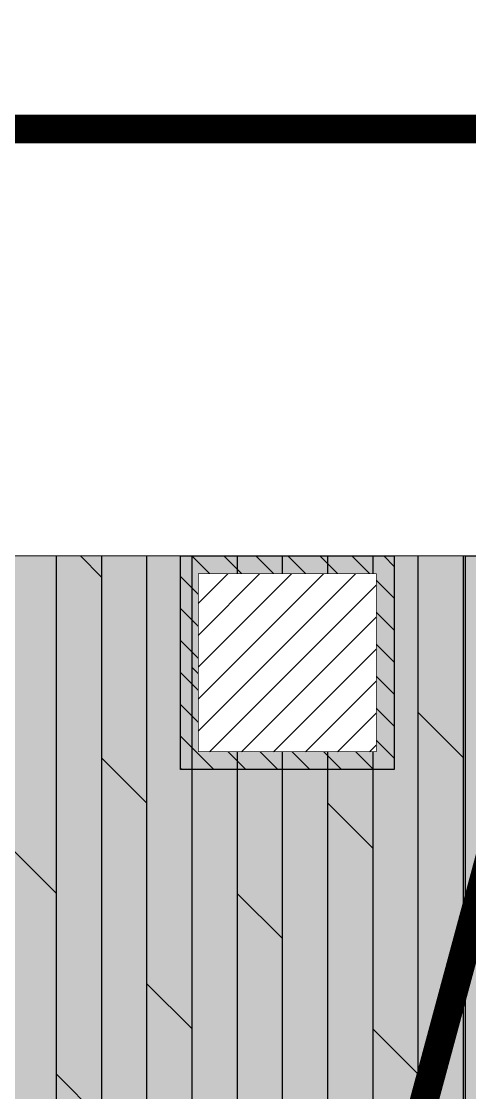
# Model space of a CAD drawing. Header units: millimetres. Extents: x -620 to 116137, y -21481 to 17722.
# Drawn here: x 13017 to 13646, y 12866 to 14371 of the extents above; entities that cross this region are included whole.
import ezdxf

# ---------------------------------------------------------------- set-up
doc = ezdxf.new("R2010")
doc.units = ezdxf.units.MM
doc.header["$LTSCALE"] = 150
doc.set_wipeout_variables(frame=1)
doc.linetypes.add('1625E_Roof Plan$0$DASHED', pattern=[0.75, 0.5, -0.25])
for name, color, linetype in [('1625_East Villa$0$ad-Elevation 10', 8, 'Continuous'), ('1625_East Villa$0$ad-MS Columns', 1, 'Continuous'), ('1625E_Columns$0$ad-RCC', 3, 'Continuous'), ('1625E_Columns$0$ad-RCC Hatch', 125, 'Continuous')]:
    doc.layers.add(name, color=color, linetype=linetype)
doc.layers.add('1625_East Villa$0$ad-Verandah', color=7, linetype='Continuous', true_color=0xa57c52)
doc.layers.add('1625E_Roof Plan$0$ad-Secondary Roof', color=6, linetype='Continuous', true_color=0xff00ff)

# ---------------------------------------------------------------- blocks, each defined once
blk = doc.blocks.new('1625E_Roof Plan')
at = {"layer": '1625E_Roof Plan$0$ad-Secondary Roof', "linetype": '1625E_Roof Plan$0$DASHED', "ltscale": 2, "const_width": 40}
for points in [[(13950, 14220), (13138.3, 11207.5), (13950, 8195)], [(12570, 8195), (10022.5, 11207.5), (12570, 14220), (13950, 14220), (13950, 8195)]]:
    blk.add_lwpolyline(points, close=True, dxfattribs=at)
blk = doc.blocks.new('1625E_Columns$0$A$C42b14ea2')
at = {"layer": '1625E_Columns$0$ad-RCC Hatch', "transparency": 33554687}
h = blk.add_hatch(dxfattribs=at)
h.set_pattern_fill('ANSI31', color=256, scale=10)
h.set_pattern_definition([(45, (13250, 8645), (-22.45064, 22.45064), [])])
h.paths.add_polyline_path([(0, 0), (300, 0), (300, 300), (0, 300)])
at = {"layer": '1625E_Columns$0$ad-RCC'}
blk.add_lwpolyline([(0, 0), (300, 0), (300, 300), (0, 300)], close=True, dxfattribs=at)
blk = doc.blocks.new('1625E_Columns')
at = {"layer": '1625E_Columns$0$ad-RCC', "xscale": -1, "rotation": 180}
blk.add_blockref('1625E_Columns$0$A$C42b14ea2', (13240, 13620), dxfattribs=at)
blk = doc.blocks.new('1625_East Villa$0$zw$B0BD')
blk.add_wipeout([(0, 0), (250, 0), (250, -250), (0, -250)])
at = {"layer": '1625_East Villa$0$ad-MS Columns'}
h = blk.add_hatch(dxfattribs=at)
h.set_pattern_fill('ANSI31', color=256, scale=10)
h.set_pattern_definition([(45, (4e-12, -250), (-22.4506, 22.4506), [])])
h.paths.add_polyline_path([(0, 0), (250, 0), (250, -250), (0, -250)])
at = {"layer": '1625_East Villa$0$ad-MS Columns', "const_width": 1}
blk.add_lwpolyline([(0, 0), (250, 0), (250, -250), (0, -250)], close=True, dxfattribs=at)
blk = doc.blocks.new('1625_East Villa$0$zw$BD87')
at = {"layer": '1625_East Villa$0$ad-MS Columns'}
blk.add_blockref('1625_East Villa$0$zw$B0BD', (1145, 13595), dxfattribs=at)
blk = doc.blocks.new('1625_East Villa$0$zw$3055')
at = {"transparency": 33554559}
h = blk.add_hatch(dxfattribs=at)
h.set_pattern_fill('GRASS', color=74, angle=180)
h.set_pattern_definition([(270, (14545, 4e-12), (17.96051, -17.96051), [4.7625, -31.15852]), (225, (14545, 4e-12), (17.96051, -17.96051), [4.7625, -20.6375]), (315, (14545, 4e-12), (17.96051, 17.96051), [4.7625, -20.6375])])
h.paths.add_polyline_path([(14550, -3375), (13640, -3375), (13640, 0), (14550, 0)])
h = blk.add_hatch(color=256, dxfattribs=at)
h.dxf.hatch_style = 1
h.set_gradient(color1=(153, 204, 0), color2=(63, 127, 0), tint=1, name='INVSPHERICAL')
h.paths.add_polyline_path([(14550, -3375), (13640, -3375), (13640, 0), (14550, 0)])
at = {"layer": '1625_East Villa$0$ad-Verandah', "transparency": 33554559}
h = blk.add_hatch(color=256, dxfattribs=at)
h.dxf.hatch_style = 1
h.paths.add_polyline_path([(12120, 0), (13640, 0), (13640, -4975), (12120, -4975)])
at = {"layer": '1625_East Villa$0$ad-Verandah', "transparency": 33554687}
h = blk.add_hatch(dxfattribs=at)
h.set_pattern_fill('DOLMIT', color=256, scale=10, angle=270)
h.set_pattern_definition([(270, (-442546.75, 133732.39), (63.5, -1e-14), []), (315, (-442546.75, 133732.4), (126.999913, 126.999913), [89.80256, -179.60512])])
h.paths.add_polyline_path([(12120, 0), (13640, 0), (13640, -4975), (12120, -4975)])
at = {"layer": '1625_East Villa$0$ad-Elevation 10'}
blk.add_lwpolyline([(14550, -3375), (13640, -3375), (13640, 0), (14550, 0)], close=True, dxfattribs=at)
at = {"layer": '1625_East Villa$0$ad-Verandah', "lineweight": 9}
blk.add_lwpolyline([(12120, 0), (13640, 0), (13640, -4975), (12120, -4975)], close=True, dxfattribs=at)
blk = doc.blocks.new('1625_East Villa')
at = {"layer": '1625_East Villa$0$ad-Verandah'}
blk.add_blockref('1625_East Villa$0$zw$3055', (0, 13620), dxfattribs=at)
blk.add_blockref('1625E_Roof Plan', (0, 0))
blk.add_blockref('1625E_Columns', (0, 0))
at = {"layer": '1625_East Villa$0$ad-MS Columns'}
blk.add_blockref('1625_East Villa$0$zw$BD87', (12120, 0), dxfattribs=at)

msp = doc.modelspace()

# ---------------------------------------------------------------- block references
msp.add_blockref('1625_East Villa', (0, 0))

doc.saveas('drawing.dxf')
